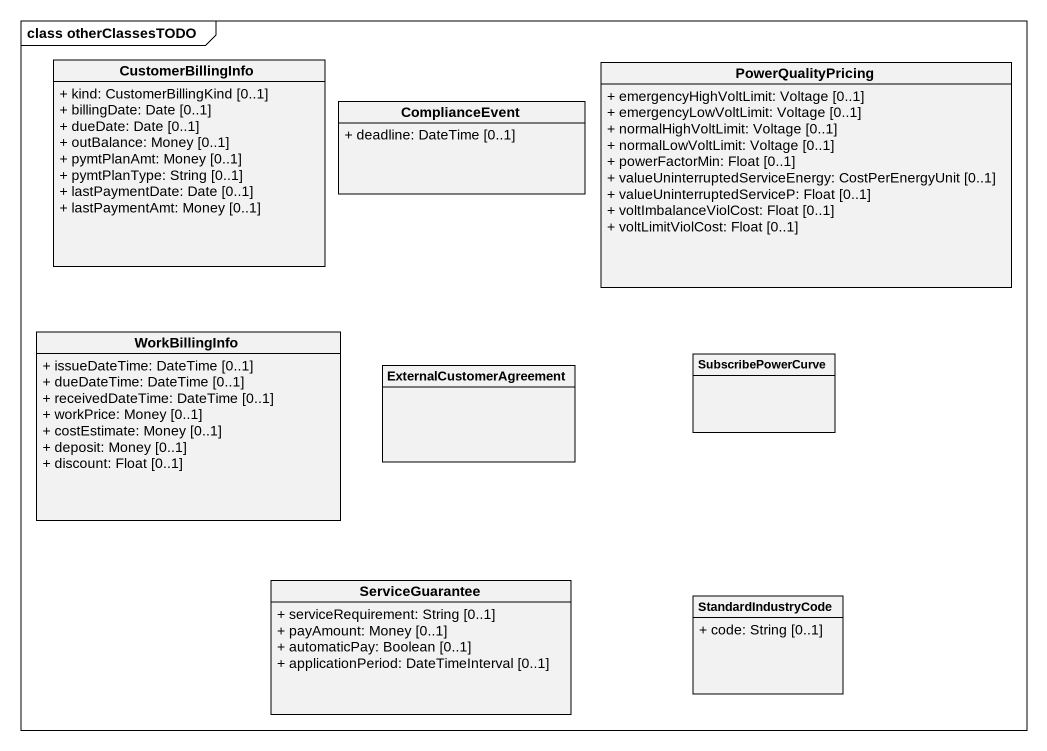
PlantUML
@startuml
mainframe class otherClassesTODO
hide circle
hide empty members
skinparam classAttributeIconSize 0
class CustomerBillingInfo {
  + kind: CustomerBillingKind [0..1]
  + billingDate: Date [0..1]
  + dueDate: Date [0..1]
  + outBalance: Money [0..1]
  + pymtPlanAmt: Money [0..1]
  + pymtPlanType: String [0..1]
  + lastPaymentDate: Date [0..1]
  + lastPaymentAmt: Money [0..1]
}
class PowerQualityPricing {
  + emergencyHighVoltLimit: Voltage [0..1]
  + emergencyLowVoltLimit: Voltage [0..1]
  + normalHighVoltLimit: Voltage [0..1]
  + normalLowVoltLimit: Voltage [0..1]
  + powerFactorMin: Float [0..1]
  + valueUninterruptedServiceEnergy: CostPerEnergyUnit [0..1]
  + valueUninterruptedServiceP: Float [0..1]
  + voltImbalanceViolCost: Float [0..1]
  + voltLimitViolCost: Float [0..1]
}
class ComplianceEvent {
  + deadline: DateTime [0..1]
}
class WorkBillingInfo {
  + issueDateTime: DateTime [0..1]
  + dueDateTime: DateTime [0..1]
  + receivedDateTime: DateTime [0..1]
  + workPrice: Money [0..1]
  + costEstimate: Money [0..1]
  + deposit: Money [0..1]
  + discount: Float [0..1]
}
class SubscribePowerCurve
class ExternalCustomerAgreement
class ServiceGuarantee {
  + serviceRequirement: String [0..1]
  + payAmount: Money [0..1]
  + automaticPay: Boolean [0..1]
  + applicationPeriod: DateTimeInterval [0..1]
}
class StandardIndustryCode {
  + code: String [0..1]
}
@enduml
